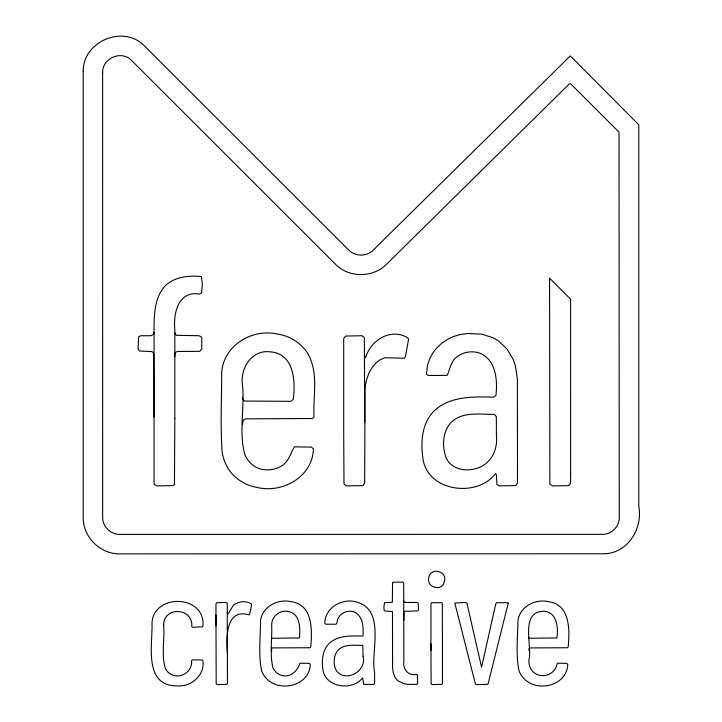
<?xml version="1.0" encoding="UTF-8"?>
<svg xmlns="http://www.w3.org/2000/svg" width="722" height="722" viewBox="0 0 722 722"><rect width="100%" height="100%" fill="white"/><g stroke="black" fill="none" stroke-linecap="round" stroke-linejoin="round"><path stroke-width="1.08" d="M215.959 625.784L215.959 603.998L216.564 602.726L225.932 602.482L227.222 603.078L227.475 683.138L226.834 684.384L217.448 684.6L216.185 683.978L215.959 614.882M364.772 422.054L364.339 337.427L361.93 335.757L345.603 336.046L343.771 338.32L343.69 341.145L343.69 430.682L344.006 484.02L346.271 485.861L362.823 485.644L364.673 483.388L364.998 388.517L366.307 380.584L368.771 373.427L372.381 367.074L376.108 362.742L380.304 359.628L384.979 357.742L404.41 358.247L405.448 356.497L408.634 339.06L407.226 337.508C390.593 327.887 370.783 340.152 365.783 357.191L365.079 357.372L364.772 356.515M430.944 650.486L430.944 603.98L431.53 602.744L441.801 602.689L442.297 603.231L442.469 643.185L442.46 683.111L441.882 684.348L432.198 684.582L431.106 683.851L430.944 643.898M227.475 653.347C226.067 639.069 225.39 607.825 248.937 614.873L249.677 614.052L251.391 606.056L251.455 604.305L250.687 603.457C246.139 601.056 240.345 601.083 235.923 603.754C232.601 603.276 226.997 618.971 227.475 612.274M403.86 620.523L403.932 611.372L417.74 610.902L418.417 609.964L418.462 607.157L418.191 603.051L416.865 602.482L404.158 602.419L403.86 600.984M271.553 651.524L271.634 648.212L272.212 647.923L310.108 647.742L310.785 646.804C312.166 630.261 313.113 604.729 291.192 601.67C278.114 598.673 262.646 606.29 260.543 620.324C260.561 636.957 258.214 654.258 261.572 670.657C263.72 676.658 268.494 681.595 274.396 683.969C289.125 690.214 309.81 682.01 310.334 664.348L309.26 663.383L299.937 663.211C297.69 671.478 289.351 678.518 280.443 675.034C276.932 673.698 274.243 670.792 272.799 667.372C269.658 653.41 272.284 638.699 271.671 624.476C271.968 615.812 280.759 609.16 289.161 611.687C300.523 614.548 300.217 628.763 299.44 637.95L271.824 638.266L271.553 637.661M174.832 356.749L174.905 353.771L176.024 352.047L177.648 351.461L199.705 351.343L201.799 349.051L201.844 346.84L201.817 338.257L201.095 336.714L198.866 335.721L176.285 335.306L174.832 332.752M528.982 650.639L529.055 648.212L529.641 647.923L567.537 647.742L568.214 646.804C569.658 630.306 570.497 604.711 548.621 601.67C535.534 598.673 520.075 606.29 517.972 620.324C517.728 636.975 515.698 654.258 518.992 670.657C521.14 676.658 525.923 681.595 531.825 683.969C546.554 690.214 567.239 682.01 567.754 664.348L566.68 663.383L557.357 663.211C553.404 681.649 527.24 678.806 528.982 659.475C532.547 646.822 519.497 611.525 543.693 611.272C556.888 611.696 558.584 627.987 556.87 637.95L529.253 638.266L528.982 637.661M242.502 424.635L243.215 420.141L245.633 418.859L312.5 418.498L313.998 417.009C312.942 395.8 319.088 372.11 307.355 352.896C300.56 342.345 288.944 335.459 276.544 333.934C251.121 328.465 222.665 346.416 221.663 373.418C221.69 399.636 220.327 425.971 222.132 452.134C223.143 457.983 225.129 463.632 228.251 468.695C234.65 478.722 245.426 485.482 257.104 487.44C282.573 493.64 312.906 476.646 313.384 448.75L311.326 447.108L294.323 446.873C290.397 453.696 288.475 462.242 280.858 466.394C274.721 469.823 267.33 470.753 260.525 469.002C253.323 466.99 247.772 461.295 244.821 454.562C238.612 432.162 244.794 408.02 242.502 385.124C239.894 368.861 251.427 349.728 269.532 351.804C293.998 352.95 295.704 380.855 293.258 399.392L291.011 401.242L289.892 401.333L244.487 401.044L242.61 398.824L242.502 397.19M154.048 332.346L153.578 334.358L150.934 335.721L140.664 335.739L138.687 336.813L138.019 348.41L139.409 351L151.954 351.587L153.687 353.004L154.048 417.145M83.229 71.279L83.21 517.728C83.012 537.141 100.43 554.325 119.843 553.864L604.756 553.783C628.167 552.817 642.95 528.161 638.789 506.312L638.789 124.789L570.29 55.91L373.084 250.245C366.794 256.761 355.603 256.59 349.132 250.453L143.678 45.125C122.478 24.602 82.777 41.768 83.229 71.279M102.641 72.561L102.659 518.216C103.002 526.879 110.665 534.334 119.338 534.424L604.106 534.334C611.922 533.567 618.51 526.879 619.268 519.082L619.034 132.144L570.822 83.932L569.27 83.932L386.351 264.451C373.256 277.537 350.269 278.006 336.678 265.407L130.926 59.8C120.818 50.125 102.019 58.572 102.641 72.561M163.65 625.053C164.842 639.466 161.087 654.755 165.446 668.698C167.206 671.965 170.202 674.538 173.84 675.44C182.819 678.003 192.603 670.287 191.556 660.847L192.26 659.935L201.014 659.926L202.322 660.134L202.981 661.09C204.84 675.368 191.068 686.974 177.386 685.9C144.364 686.342 152.026 647.3 152.062 626.028C149.851 593.421 205.256 593.123 202.99 625.803L202.35 626.786L192.945 627.31L191.736 626.642C193.505 607.662 163.686 605.911 163.65 625.053M374.592 672.444L374.556 683.454L373.888 684.411L363.825 684.438L362.579 677.886C352.327 691.36 325.117 687.579 322.86 669.411C321.651 660.765 322.283 650.856 328.492 644.132C337.291 635.179 350.964 635.784 362.471 636.073L363.013 635.757C363.41 627.445 363.346 616.633 354.809 612.328C347.083 608.673 337.192 614.476 336.894 623.095L336.037 624.232L325.83 624.196L324.846 623.474C324.593 608.294 341.289 598.321 355.206 601.652C386.595 608.845 370.269 651.776 374.592 672.444M174.832 418.264L174.453 484.426L173.415 485.509L156.891 485.951L154.4 484.381L154.048 483.063L154.048 325.604C154.246 311.705 155.42 296.137 165.464 285.533C175.022 276.688 189.065 275.281 201.456 276.58L202.322 284.098L201.628 292.879L199.38 294.152C178.686 290.253 173.09 313.104 174.832 329.042L174.832 418.264M517.493 472.982L517.43 483.262L515.661 485.59L499.128 485.888L496.889 484.327L496.42 474.742L495.581 473.632C477.034 497.936 427.975 491.736 423.038 459.147C420.583 442.902 421.531 423.877 433.633 411.432C449.355 395.963 473.235 396.631 493.622 397.136L495.897 395.62C497.72 380.386 496.122 360.079 479.995 353.193C472.513 350.639 463.93 351.668 457.54 356.433C450.772 360.81 450.239 368.924 447.162 375.404L428.308 375.449L426.485 374.14L427.487 365.386L429.59 358.987L432.677 353.157L436.729 347.905L441.756 343.239L447.432 339.403L453.624 336.497L460.329 334.539L467.549 333.51L481.971 334.196L493.46 337.95L498.496 340.955L507.142 349.168L513.297 359.664L515.346 365.666L517.403 379.167L517.493 472.982M570.633 473.145L570.533 483.415L568.674 485.644L552.601 485.933L549.884 484.056L549.55 278.123L570.606 299.179L570.633 473.145M392.551 583.096L392.353 602.301L384.51 602.717L383.896 606.706L384.122 610.451L385.386 611.083L392.488 611.579L392.56 667.381L393.156 672.245L394.907 677.29L397.75 680.711L403.977 683.689L407.957 684.402L416.982 684.393L417.614 683.418L417.451 675.061L416.477 674.411C408.354 676.279 402.56 669.014 403.86 661.352L403.697 582.798L402.777 582.085L393.264 582.194L392.551 583.096M363.076 656.226C366.938 670.774 346.731 682.832 336.723 671.243C333.14 665.314 333.356 657.137 337.084 651.298C343.103 643.419 354.276 645.549 362.805 645.414L363.076 656.226M496.42 435.447C497.945 448.57 491.853 462.694 478.957 467.594C467.847 472.071 452.495 470.284 446.494 458.723C441.981 447.423 442.27 432.992 450.284 423.282C461.52 411.107 479.742 414.509 494.426 414.392L496.312 416.612L496.42 435.447M508.225 603.24L488.262 683.183L487.558 684.366L476.728 684.6L475.419 684.104L454.824 603.005L465.5 602.482L466.899 602.942L481.574 667.227L495.761 603.836L496.565 602.689L507.106 602.653L508.225 603.24M444.4 581.264C442.785 592.184 425.7 587.717 428.85 577.374C430.763 566.941 447.441 570.949 444.4 581.264"/></g></svg>
